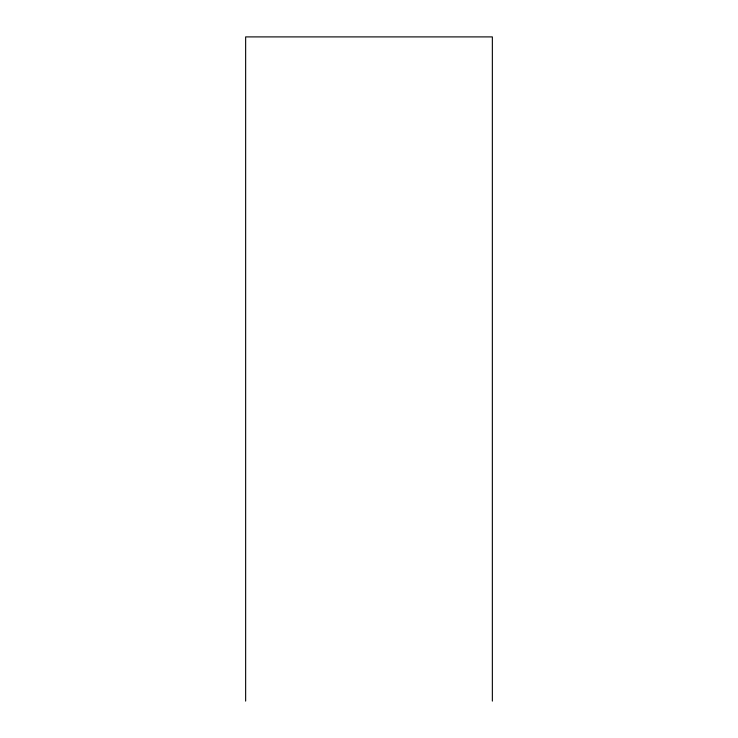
<?xml version="1.0" encoding="UTF-8"?>
<svg xmlns="http://www.w3.org/2000/svg" width="738" height="738" viewBox="0 0 738 738"><rect width="100%" height="100%" fill="white"/><g stroke="black" fill="none" stroke-linecap="round" stroke-linejoin="round"><path stroke-width="1.11" d="M492.357 701.1L492.357 36.9L245.643 36.9L245.643 701.1"/></g></svg>
